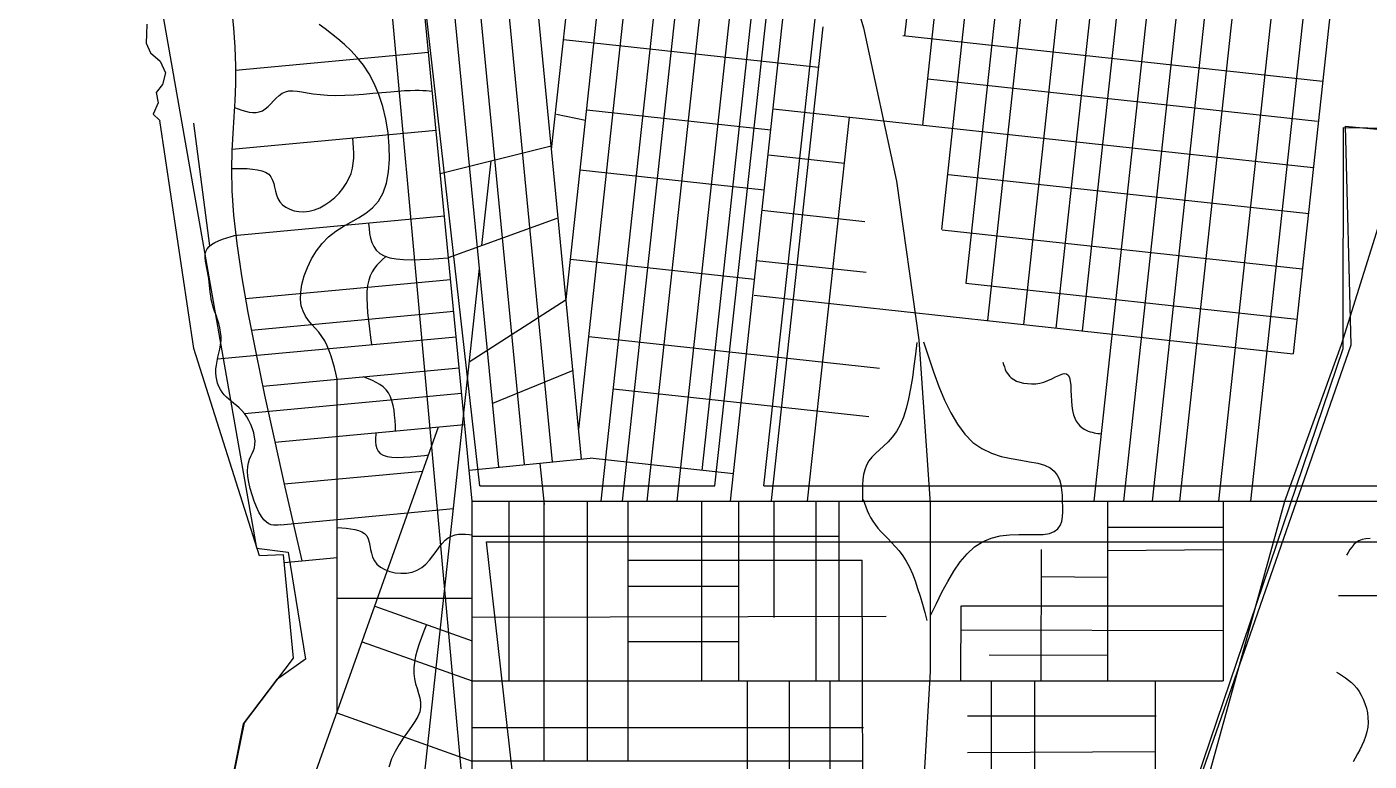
# Model space of a CAD drawing. Extents: x -15732 to 10897, y -24868 to 16165.
# Drawn here: x 3201 to 6236, y -11160 to -9500 of the extents above; entities that cross this region are included whole.
import ezdxf

# ---------------------------------------------------------------- set-up
doc = ezdxf.new("R2010")
doc.units = 0
doc.header["$MEASUREMENT"] = 0
for name, color, linetype in [('COASTLINE', 7, 'CONTINUOUS'), ('HIGHWAY', 7, 'CONTINUOUS'), ('STREETS-SPRAWL', 7, 'CONTINUOUS'), ('STREETS-SPRAWL-12M', 7, 'CONTINUOUS'), ('STREETS-SPRAWL-20M', 7, 'CONTINUOUS'), ('SUBURBS', 7, 'CONTINUOUS')]:
    doc.layers.add(name, color=color, linetype=linetype)

msp = doc.modelspace()

# ---------------------------------------------------------------- linework, layer by layer
at = {"layer": 'COASTLINE', "color": 7, "linetype": 'CONTINUOUS'}
for points in [[(3472.6, -9493.9), (3471.3, -9516.2), (3470.5, -9537), (3480.5, -9558.4), (3502.4, -9577.7), (3514.8, -9603.9), (3507.9, -9630.3), (3493.1, -9648.4), (3498.2, -9672), (3486.7, -9697.4), (3501.2, -9711.2), (3501.9, -9712.1)], [(3683.3, -11509), (3607.3, -11494), (3693, -11073.3), (3804.2, -10926.9), (3781.1, -10693.3), (3726.8, -10695.5), (3578.7, -10226.8), (3502, -9712)]]:
    msp.add_lwpolyline(points, dxfattribs=at)
at = {"layer": 'HIGHWAY', "color": 250, "linetype": 'CONTINUOUS'}
for p, q in [((4995.7, -9167.4), (5092.7, -9502.4)), ((5092.7, -9502.4), (5167.6, -9848.9)), ((5167.6, -9848.9), (5218.3, -10207.1)), ((5213.4, -10213.4), (5210.2, -10240.2)), ((5218.3, -10207.1), (5243.4, -10577.1)), ((5228.5, -10211.7), (5239.8, -10246.2)), ((5210.2, -10240.2), (5206.9, -10266.6)), ((5239.8, -10246.2), (5251.3, -10280)), ((5206.9, -10266.6), (5203.3, -10292.4)), ((5251.3, -10280), (5263.4, -10312.8)), ((5199.2, -10317.2), (5194.6, -10340.7)), ((5203.3, -10292.4), (5199.2, -10317.2)), ((5263.4, -10312.8), (5276.2, -10343.8)), ((5194.6, -10340.7), (5189.2, -10362.4)), ((5276.2, -10343.8), (5290, -10372.5)), ((5189.2, -10362.4), (5182.9, -10382.2)), ((5290, -10372.5), (5305.1, -10398.4)), ((5175.6, -10399.6), (5167.2, -10414.5)), ((5182.9, -10382.2), (5175.6, -10399.6)), ((5305.1, -10398.4), (5321.8, -10420.8)), ((5148.3, -10438.1), (5138.4, -10447.6)), ((5158, -10427.2), (5148.3, -10438.1)), ((5167.2, -10414.5), (5158, -10427.2)), ((5321.8, -10420.8), (5340.2, -10439.2)), ((5340.2, -10439.2), (5360.4, -10453.3)), ((5119.8, -10464.4), (5111.7, -10472.6)), ((5128.8, -10456.2), (5119.8, -10464.4)), ((5138.4, -10447.6), (5128.8, -10456.2)), ((5360.4, -10453.3), (5382, -10463.6)), ((5382, -10463.6), (5404.3, -10470.9)), ((5404.3, -10470.9), (5426.6, -10476)), ((5095.7, -10501), (5093, -10511.9)), ((5099.6, -10490.7), (5095.7, -10501)), ((5104.9, -10481.3), (5099.6, -10490.7)), ((5111.7, -10472.6), (5104.9, -10481.3)), ((5426.6, -10476), (5448.3, -10479.7)), ((5448.3, -10479.7), (5468.5, -10482.9)), ((5468.5, -10482.9), (5486.8, -10486.3)), ((5486.8, -10486.3), (5502.4, -10490.7)), ((5502.4, -10490.7), (5514.7, -10496.7)), ((5514.7, -10496.7), (5524.1, -10504.3)), ((5091.4, -10523.3), (5090.5, -10535.2)), ((5093, -10511.9), (5091.4, -10523.3)), ((5524.1, -10504.3), (5531, -10513.3)), ((5531, -10513.3), (5535.8, -10523.5)), ((5535.8, -10523.5), (5538.9, -10534.5)), ((5090.5, -10535.2), (5090.3, -10547.4)), ((5090.3, -10547.4), (5090.5, -10559.9)), ((5090.5, -10559.9), (5090.9, -10572.5)), ((5538.9, -10534.5), (5540.7, -10546.2)), ((5540.7, -10546.2), (5541.7, -10558.4)), ((5541.7, -10558.4), (5542.2, -10570.8)), ((5092, -10568.6), (5095, -10576.8)), ((5095, -10576.8), (5098, -10584.9)), ((5098, -10584.9), (5101.3, -10593.1)), ((5101.3, -10593.1), (5104.9, -10601.2)), ((5243.4, -10577.1), (5243.7, -10957.4)), ((5543.4, -10584.6), (5542.7, -10572.6)), ((5543.5, -10596.4), (5543.4, -10584.6)), ((5104.9, -10601.2), (5109, -10609.2)), ((5109, -10609.2), (5113.6, -10617.2)), ((5113.6, -10617.2), (5118.9, -10625.1)), ((5537.6, -10627.1), (5541.1, -10617.9)), ((5541.1, -10617.9), (5542.9, -10607.6)), ((5542.9, -10607.6), (5543.5, -10596.4)), ((5118.9, -10625.1), (5125, -10632.9)), ((5125, -10632.9), (5131.9, -10640.7)), ((5131.9, -10640.7), (5139.5, -10648.5)), ((5139.5, -10648.5), (5147.7, -10656.6)), ((5381.5, -10655.7), (5402.2, -10650.8)), ((5402.2, -10650.8), (5423.3, -10648.3)), ((5423.3, -10648.3), (5444.1, -10647.5)), ((5444.1, -10647.5), (5464.2, -10647.6)), ((5464.2, -10647.6), (5482.8, -10647.7)), ((5482.8, -10647.7), (5499.4, -10647.1)), ((5499.4, -10647.1), (5513.3, -10645.1)), ((5513.3, -10645.1), (5524.1, -10641)), ((5524.1, -10641), (5532.1, -10634.9)), ((5532.1, -10634.9), (5537.6, -10627.1)), ((5147.7, -10656.6), (5156.1, -10665.2)), ((5156.1, -10665.2), (5164.7, -10674.4)), ((5164.7, -10674.4), (5173.2, -10684.4)), ((5327, -10691.1), (5343.7, -10675.7)), ((5343.7, -10675.7), (5361.9, -10663.8)), ((5361.9, -10663.8), (5381.5, -10655.7)), ((5173.2, -10684.4), (5181.5, -10695.5)), ((5181.5, -10695.5), (5189.3, -10707.9)), ((5189.3, -10707.9), (5196.6, -10721.5)), ((5297, -10730.5), (5311.5, -10709.6)), ((5311.5, -10709.6), (5327, -10691.1)), ((5196.6, -10721.5), (5203.3, -10736.5)), ((5203.3, -10736.5), (5209.5, -10752.5)), ((5283.4, -10753.4), (5297, -10730.5)), ((5209.5, -10752.5), (5215.3, -10769.3)), ((5215.3, -10769.3), (5220.9, -10786.9)), ((5270.3, -10777.8), (5283.4, -10753.4)), ((5220.9, -10786.9), (5226.1, -10805)), ((5226.1, -10805), (5231.3, -10823.5)), ((5245.2, -10829.2), (5257.7, -10803.2)), ((5257.7, -10803.2), (5270.3, -10777.8)), ((5231.3, -10823.5), (5236.3, -10842.1)), ((5243.7, -10957.4), (5221, -11346.3))]:
    msp.add_line(p, q, dxfattribs=at)
at = {"layer": 'STREETS-SPRAWL', "color": 7, "linetype": 'CONTINUOUS'}
for p, q in [((4196.9, -11325.4), (3715.5, -6049)), ((4757, -10537.5), (5001.6, -8310.9)), ((4225.6, -10537.5), (3991.5, -8475.1)), ((4867.8, -10537.5), (5069.9, -8698.2)), ((4225.6, -10537.5), (4757, -10537.5)), ((4867.8, -10537.5), (6707.9, -10537.5)), ((4240, -10663.8), (6728.2, -10663.8)), ((4300.1, -11193.1), (4240, -10663.8))]:
    msp.add_line(p, q, dxfattribs=at)
at = {"layer": 'STREETS-SPRAWL-12M', "color": 253, "linetype": 'CONTINUOUS'}
for p, q in [((4387.6, -9777.5), (4539.8, -8375.3)), ((4420.5, -10116.3), (4610.6, -8365.4)), ((4455.5, -10477), (4254.7, -8407.7)), ((4267.9, -10495.2), (4067, -8425.2)), ((4448.9, -10409.4), (4647.8, -8578.1)), ((5477.1, -8668.2), (5323.9, -10079.1)), ((5535, -8674.4), (5373.3, -10163.9)), ((4499.9, -10572.2), (4703.7, -8694.9)), ((5616.3, -8683.3), (5454.6, -10172.7)), ((5689.6, -8691.2), (5527.9, -10180.7)), ((5749.3, -8697.7), (5587.6, -10187.2)), ((5816.5, -8705), (5613.8, -10572.2)), ((5883, -8712.2), (5681.1, -10572.2)), ((5946.3, -8719.1), (5745.2, -10572.2)), ((6007.8, -8725.8), (5807.3, -10572.2)), ((6094.6, -8735.2), (5895.2, -10572.2)), ((6166.2, -8743), (5967.7, -10572.2)), ((6226.1, -8749.5), (6064.4, -10238.9)), ((5259.3, -8842.1), (5185.7, -9520.1)), ((5320.8, -8849), (5226, -9721.9)), ((5390.3, -8840), (5268.9, -9958.4)), ((4548.1, -10572.2), (4728.9, -8906.9)), ((4603.5, -10572.2), (4783.3, -8915.9)), ((4671.5, -10572.2), (4831.9, -9094.2)), ((4727.9, -10502.6), (4880.3, -9099.5)), ((4326.2, -10489.5), (4220.6, -9401)), ((4389.7, -10483.3), (4288.8, -9438)), ((3663.5, -9458.1), (3667.9, -9502.3)), ((3875.7, -9504.8), (3862.3, -9494.6)), ((5000.6, -9500), (4884.3, -10570.8)), ((3667.9, -9502.3), (3671, -9546.1)), ((3889.9, -9515.5), (3875.7, -9504.8)), ((3904.5, -9527.1), (3889.9, -9515.5)), ((3919.2, -9539.7), (3904.5, -9527.1)), ((4414.7, -9528.3), (4990.8, -9590.8)), ((5182.1, -9519.7), (6131.1, -9622.7)), ((3671, -9546.1), (3672.7, -9588.6)), ((3672.8, -9597.8), (4109.2, -9557.3)), ((3933.9, -9553.6), (3919.2, -9539.7)), ((3948.2, -9569.2), (3933.9, -9553.6)), ((3672.7, -9588.6), (3672.8, -9629)), ((3961.9, -9586.6), (3948.2, -9569.2)), ((3974.8, -9606.1), (3961.9, -9586.6)), ((3986.6, -9628), (3974.8, -9606.1)), ((5238.6, -9617.7), (6119.3, -9713.3)), ((3672.8, -9629), (3671.4, -9667)), ((3771.3, -9655), (3778.1, -9650.1)), ((3778.1, -9650.1), (3785.5, -9646.6)), ((3785.5, -9646.6), (3793.5, -9644.8)), ((3793.5, -9644.8), (3802.3, -9644.6)), ((3802.3, -9644.6), (3812, -9645.4)), ((3812, -9645.4), (3822.9, -9647.1)), ((3822.9, -9647.1), (3835.1, -9649.2)), ((3835.1, -9649.2), (3848.7, -9651.4)), ((3848.7, -9651.4), (3863.9, -9653.2)), ((3941, -9653.3), (3962.4, -9651.8)), ((3962.4, -9651.8), (3983.5, -9650.1)), ((3983.5, -9650.1), (4003.8, -9648.2)), ((3997, -9652.5), (3986.6, -9628)), ((4003.8, -9648.2), (4022.9, -9646.5)), ((4022.9, -9646.5), (4040, -9645.1)), ((4040, -9645.1), (4054.9, -9644.1)), ((4054.9, -9644.1), (4067.7, -9643.5)), ((4067.7, -9643.5), (4078.7, -9643.2)), ((4078.7, -9643.2), (4088.2, -9643.3)), ((4088.2, -9643.3), (4096.4, -9643.6)), ((4096.4, -9643.6), (4103.8, -9644)), ((4103.8, -9644), (4110.6, -9644.6)), ((4110.6, -9644.6), (4117.1, -9645.3)), ((3671.4, -9667), (3669.1, -9703.6)), ((3670.7, -9682.1), (3679.1, -9685.2)), ((3740, -9685.4), (3746.3, -9680)), ((3746.3, -9680), (3752.5, -9673.8)), ((3752.5, -9673.8), (3758.6, -9667.3)), ((3758.6, -9667.3), (3764.8, -9660.9)), ((3764.8, -9660.9), (3771.3, -9655)), ((3863.9, -9653.2), (3880.9, -9654.5)), ((3880.9, -9654.5), (3899.8, -9654.9)), ((3899.8, -9654.9), (3920, -9654.4)), ((3920, -9654.4), (3941, -9653.3)), ((4005.8, -9679.7), (3997, -9652.5)), ((4012.8, -9708.9), (4005.8, -9679.7)), ((3669.1, -9703.6), (3666.5, -9740.7)), ((3679.1, -9685.2), (3687.4, -9688.1)), ((3687.4, -9688.1), (3695.7, -9690.6)), ((3695.7, -9690.6), (3703.7, -9692.5)), ((3703.7, -9692.5), (3711.6, -9693.5)), ((3711.6, -9693.5), (3719.2, -9693.5)), ((3719.2, -9693.5), (3726.5, -9692.3)), ((3726.5, -9692.3), (3733.5, -9689.6)), ((3733.5, -9689.6), (3740, -9685.4)), ((4017.8, -9739.2), (4012.8, -9708.9)), ((4398.4, -9697.3), (4464.5, -9710.6)), ((4467, -9687.6), (4883.1, -9732.8)), ((4888.4, -9685.2), (6110, -9817.9)), ((5060.1, -9703.9), (4965.8, -10572.2)), ((3614.6, -9994.9), (3578.4, -9717.5)), ((3666.5, -9740.7), (3664.5, -9779.8)), ((3664.6, -9776.6), (4126.4, -9733.7)), ((4020.6, -9769.6), (4017.8, -9739.2)), ((3938.9, -9762.1), (3937.8, -9750.6)), ((3939.8, -9773.6), (3938.9, -9762.1)), ((3940.3, -9785.2), (3939.8, -9773.6)), ((4021.1, -9799.4), (4020.6, -9769.6)), ((4135.9, -9831.8), (4386.2, -9768.7)), ((3664.5, -9779.8), (3663.6, -9822.6)), ((3939.2, -9808.2), (3940.1, -9796.7)), ((3940.1, -9796.7), (3940.3, -9785.2)), ((4019, -9827.6), (4021.1, -9799.4)), ((4230, -9994), (4250.7, -9802.8)), ((4878.2, -9789.3), (5050.2, -9807.9)), ((3663.6, -9820.1), (3672.8, -9820)), ((3663.6, -9822.6), (3664.7, -9870.7)), ((3672.8, -9820), (3686.1, -9820.1)), ((3686.1, -9820.1), (3699, -9820.4)), ((3699, -9820.4), (3711.1, -9821.3)), ((3711.1, -9821.3), (3722.3, -9822.8)), ((3722.3, -9822.8), (3732.3, -9825.2)), ((3732.3, -9825.2), (3740.9, -9828.7)), ((3740.9, -9828.7), (3747.8, -9833.3)), ((3747.8, -9833.3), (3752.8, -9839.3)), ((3929.4, -9842.7), (3934.1, -9831.2)), ((3934.1, -9831.2), (3937.2, -9819.7)), ((3937.2, -9819.7), (3939.2, -9808.2)), ((4014.3, -9853.2), (4019, -9827.6)), ((4452.3, -9823.1), (4868.3, -9868.3)), ((5285.1, -9833.4), (6099.8, -9921.9)), ((3752.8, -9839.3), (3756.4, -9846.3)), ((3756.4, -9846.3), (3759.1, -9854.1)), ((3759.1, -9854.1), (3761.1, -9862.5)), ((3761.1, -9862.5), (3763.1, -9871.1)), ((3915.7, -9865.2), (3923.3, -9854.1)), ((3923.3, -9854.1), (3929.4, -9842.7)), ((4006.6, -9875.5), (4014.3, -9853.2)), ((3664.7, -9870.7), (3668.4, -9925.8)), ((3763.1, -9871.1), (3765.4, -9879.6)), ((3765.4, -9879.6), (3768.6, -9887.8)), ((3768.6, -9887.8), (3773, -9895.4)), ((3874.9, -9902.6), (3886.3, -9894.8)), ((3886.3, -9894.8), (3897, -9885.8)), ((3897, -9885.8), (3906.8, -9875.9)), ((3906.8, -9875.9), (3915.7, -9865.2)), ((3982.7, -9908.7), (3995.9, -9893.8)), ((3995.9, -9893.8), (4006.6, -9875.5)), ((3773, -9895.4), (3779, -9902.1)), ((3779, -9902.1), (3786.6, -9907.8)), ((3786.6, -9907.8), (3795.4, -9912.4)), ((3795.4, -9912.4), (3805.3, -9915.7)), ((3805.3, -9915.7), (3816, -9917.6)), ((3816, -9917.6), (3827.4, -9918)), ((3827.4, -9918), (3839.2, -9916.8)), ((3839.2, -9916.8), (3851.2, -9913.8)), ((3851.2, -9913.8), (3863.2, -9909.1)), ((3863.2, -9909.1), (3874.9, -9902.6)), ((3951.1, -9931.6), (3967.6, -9921)), ((3967.6, -9921), (3982.7, -9908.7)), ((4863.3, -9914.4), (5096, -9939.6)), ((3668.4, -9925.8), (3675.5, -9989.6)), ((3669.3, -9971.6), (4145.2, -9927.4)), ((3899.4, -9962), (3916.5, -9951.3)), ((3916.5, -9951.3), (3933.9, -9941.5)), ((3933.9, -9941.5), (3951.1, -9931.6)), ((3973.6, -9944.4), (3974.7, -9955.7)), ((3974.7, -9955.7), (3976, -9966.8)), ((4154.6, -10021.2), (4400.1, -9932.4)), ((3626, -9987.3), (3634.2, -9983.4)), ((3634.2, -9983.4), (3643.2, -9979.9)), ((3643.2, -9979.9), (3652.9, -9976.6)), ((3652.9, -9976.6), (3663, -9973.5)), ((3663, -9973.5), (3673.3, -9970.5)), ((3868.8, -9989.4), (3883.4, -9974.5)), ((3883.4, -9974.5), (3899.4, -9962)), ((3976, -9966.8), (3978.1, -9977.4)), ((3978.1, -9977.4), (3981, -9987.5)), ((5270.7, -9958.6), (6084.9, -10047)), ((3604.1, -10021.9), (3604.3, -10014.8)), ((3604.3, -10014.8), (3605.7, -10008.1)), ((3605.7, -10008.1), (3608.5, -10001.9)), ((3608.5, -10001.9), (3612.9, -9996.5)), ((3612.9, -9996.5), (3618.8, -9991.7)), ((3618.8, -9991.7), (3626, -9987.3)), ((3675.5, -9989.6), (3686.5, -10063.1)), ((3844.7, -10024.6), (3855.8, -10006.3)), ((3855.8, -10006.3), (3868.8, -9989.4)), ((3981, -9987.5), (3985.3, -9996.8)), ((3985.3, -9996.8), (3991.1, -10005)), ((3991.1, -10005), (3998.9, -10012.1)), ((3998.9, -10012.1), (4008.9, -10017.7)), ((3604.8, -10029.5), (3604.1, -10021.9)), ((3606.1, -10037.3), (3604.8, -10029.5)), ((3607.7, -10045.3), (3606.1, -10037.3)), ((3609.5, -10053.3), (3607.7, -10045.3)), ((3828.1, -10063.1), (3835.4, -10043.8)), ((3835.4, -10043.8), (3844.7, -10024.6)), ((3987, -10045.6), (3981.8, -10053.5)), ((3992.6, -10038.4), (3987, -10045.6)), ((3998.8, -10031.9), (3992.6, -10038.4)), ((4005.2, -10025.8), (3998.8, -10031.9)), ((4011.8, -10019.9), (4005.2, -10025.8)), ((4008.9, -10017.7), (4021.4, -10021.8)), ((4021.4, -10021.8), (4036.1, -10024.5)), ((4036.1, -10024.5), (4052.7, -10026)), ((4052.7, -10026), (4070.9, -10026.4)), ((4070.9, -10026.4), (4090.4, -10026.1)), ((4083.2, -11345.8), (4224.3, -10046.2)), ((4090.4, -10026.1), (4110.9, -10025.2)), ((4110.9, -10025.2), (4132, -10023.8)), ((4132, -10023.8), (4153.4, -10022.3)), ((4430.4, -10025), (4846.4, -10070.2)), ((4851, -10027.8), (5098.8, -10054.7)), ((3611.1, -10061.2), (3609.5, -10053.3)), ((3612.3, -10069.1), (3611.1, -10061.2)), ((3613.2, -10076.8), (3612.3, -10069.1)), ((3614, -10084.5), (3613.2, -10076.8)), ((3686.5, -10063.1), (3701, -10145.6)), ((3695.2, -10113.9), (4159.1, -10070.8)), ((3823, -10082), (3828.1, -10063.1)), ((3973.9, -10072.9), (3971.5, -10084.6)), ((3977.5, -10062.6), (3973.9, -10072.9)), ((3981.8, -10053.5), (3977.5, -10062.6)), ((3614.7, -10092.2), (3614, -10084.5)), ((3615.5, -10100), (3614.7, -10092.2)), ((3616.6, -10108), (3615.5, -10100)), ((3819.7, -10116.2), (3820.2, -10099.9)), ((3820.2, -10099.9), (3823, -10082)), ((3970.1, -10098), (3969.7, -10112.9)), ((3971.5, -10084.6), (3970.1, -10098)), ((4845.7, -10106.6), (6064.4, -10238.9)), ((5324.4, -10079.2), (6072.6, -10160.4)), ((3618.1, -10116.1), (3616.6, -10108)), ((3620.1, -10124.6), (3618.1, -10116.1)), ((3622.6, -10133.3), (3620.1, -10124.6)), ((3625.6, -10142.4), (3622.6, -10133.3)), ((3821.5, -10130.4), (3819.7, -10116.2)), ((3825.5, -10142.7), (3821.5, -10130.4)), ((3969.7, -10112.9), (3970.3, -10129)), ((3970.3, -10129), (3971.5, -10146.1)), ((4201.4, -10257.1), (4420.5, -10116.3)), ((3628.8, -10151.7), (3625.6, -10142.4)), ((3632, -10161.1), (3628.8, -10151.7)), ((3634.9, -10170.7), (3632, -10161.1)), ((3701, -10145.6), (3718.6, -10235.9)), ((3708.5, -10185.4), (4166.1, -10142.9)), ((3831.1, -10153.6), (3825.5, -10142.7)), ((3837.8, -10163.5), (3831.1, -10153.6)), ((3845.3, -10172.6), (3837.8, -10163.5)), ((3971.5, -10146.1), (3973.4, -10164.1)), ((3973.4, -10164.1), (3975.6, -10182.7)), ((3637.4, -10180.4), (3634.9, -10170.7)), ((3639.2, -10190.1), (3637.4, -10180.4)), ((3640.1, -10199.8), (3639.2, -10190.1)), ((3853.2, -10181.4), (3845.3, -10172.6)), ((3861, -10190.4), (3853.2, -10181.4)), ((3868.2, -10199.8), (3861, -10190.4)), ((3975.6, -10182.7), (3978.2, -10201.8)), ((3632.2, -10250.4), (4171.7, -10200.3)), ((3635.3, -10237.5), (3637.3, -10228.2)), ((3637.3, -10228.2), (3639, -10218.8)), ((3639, -10218.8), (3640, -10209.3)), ((3640, -10209.3), (3640.1, -10199.8)), ((3874.6, -10210), (3868.2, -10199.8)), ((3880.1, -10220.9), (3874.6, -10210)), ((3884.9, -10232.5), (3880.1, -10220.9)), ((3978.2, -10201.8), (3980.5, -10218.1)), ((4471.7, -10200), (5129.1, -10271.4)), ((3629.5, -10264.5), (3631.1, -10255.7)), ((3631.1, -10255.7), (3633.1, -10246.6)), ((3633.1, -10246.6), (3635.3, -10237.5)), ((3718.6, -10235.9), (3738.7, -10332.6)), ((3889.2, -10244.6), (3884.9, -10232.5)), ((3892.9, -10257.1), (3889.2, -10244.6)), ((3896.3, -10270), (3892.9, -10257.1)), ((5407.8, -10257.6), (5409.5, -10263.3)), ((3628.2, -10281.7), (3628.4, -10273.2)), ((3628.8, -10290), (3628.2, -10281.7)), ((3628.4, -10273.2), (3629.5, -10264.5)), ((3734.3, -10311.9), (4178.5, -10270.6)), ((3899.5, -10283.1), (3896.3, -10270)), ((3902.5, -10296.3), (3899.5, -10283.1)), ((4436.1, -10276.7), (4253.9, -10351.1)), ((5409.5, -10263.3), (5411.3, -10268.8)), ((5411.3, -10268.8), (5413.3, -10274.3)), ((5413.3, -10274.3), (5415.8, -10279.5)), ((5415.8, -10279.5), (5418.9, -10284.5)), ((5418.9, -10284.5), (5422.6, -10289.2)), ((5422.6, -10289.2), (5427.1, -10293.5)), ((5526.7, -10291.4), (5534.2, -10287.8)), ((5534.2, -10287.8), (5541, -10285)), ((5541, -10285), (5546.9, -10283.6)), ((5546.9, -10283.6), (5551.8, -10284.1)), ((5551.8, -10284.1), (5555.6, -10287.1)), ((5555.6, -10287.1), (5558.4, -10292.7)), ((3630.2, -10298), (3628.8, -10290)), ((3632.3, -10305.6), (3630.2, -10298)), ((3635, -10312.9), (3632.3, -10305.6)), ((3638.5, -10319.7), (3635, -10312.9)), ((3642.5, -10326), (3638.5, -10319.7)), ((3902.5, -11050.8), (3902.5, -10296.3)), ((3963.8, -10291.8), (3961.2, -10290.9)), ((3973.2, -10295.4), (3963.8, -10291.8)), ((3982.3, -10299.3), (3973.2, -10295.4)), ((3991, -10303.5), (3982.3, -10299.3)), ((3999.1, -10308.4), (3991, -10303.5)), ((4006.5, -10313.9), (3999.1, -10308.4)), ((4013.1, -10320.2), (4006.5, -10313.9)), ((4527.5, -10318.4), (5105.1, -10381.1)), ((5427.1, -10293.5), (5432.6, -10297.3)), ((5432.6, -10297.3), (5439.1, -10300.5)), ((5439.1, -10300.5), (5446.6, -10303.2)), ((5446.6, -10303.2), (5454.8, -10305.3)), ((5454.8, -10305.3), (5463.6, -10306.5)), ((5463.6, -10306.5), (5472.8, -10307)), ((5472.8, -10307), (5482.2, -10306.6)), ((5482.2, -10306.6), (5491.6, -10305.2)), ((5491.6, -10305.2), (5500.9, -10302.9)), ((5500.9, -10302.9), (5510, -10299.5)), ((5510, -10299.5), (5518.6, -10295.5)), ((5518.6, -10295.5), (5526.7, -10291.4)), ((5558.4, -10292.7), (5560.2, -10300.7)), ((5560.2, -10300.7), (5561.3, -10310.5)), ((5561.3, -10310.5), (5562, -10321.6)), ((3647, -10331.8), (3642.5, -10326)), ((3652.1, -10337), (3647, -10331.8)), ((3657.5, -10341.8), (3652.1, -10337)), ((3663.3, -10346.4), (3657.5, -10341.8)), ((3669.2, -10351), (3663.3, -10346.4)), ((3692.9, -10373.7), (4184.1, -10328.1)), ((3738.7, -10332.6), (3760.8, -10434.4)), ((4018.7, -10327.6), (4013.1, -10320.2)), ((4023.1, -10336), (4018.7, -10327.6)), ((4026.6, -10345.3), (4023.1, -10336)), ((4029.3, -10355.6), (4026.6, -10345.3)), ((5562, -10321.6), (5562.5, -10333.3)), ((5562.5, -10333.3), (5563, -10345.3)), ((5563, -10345.3), (5563.9, -10356.9)), ((3675.2, -10355.8), (3669.2, -10351)), ((3681.2, -10361.1), (3675.2, -10355.8)), ((3687.1, -10367), (3681.2, -10361.1)), ((3692.8, -10373.8), (3687.1, -10367)), ((3698.1, -10381.5), (3692.8, -10373.8)), ((4031.2, -10366.5), (4029.3, -10355.6)), ((4032.6, -10377.9), (4031.2, -10366.5)), ((4033.5, -10389.8), (4032.6, -10377.9)), ((5563.9, -10356.9), (5565.4, -10367.5)), ((5565.4, -10367.5), (5567.6, -10376.9)), ((5567.6, -10376.9), (5570.5, -10384.8)), ((3703, -10390), (3698.1, -10381.5)), ((3707.4, -10399.1), (3703, -10390)), ((3711, -10408.5), (3707.4, -10399.1)), ((3713.9, -10417.9), (3711, -10408.5)), ((3761.8, -10438.7), (4190.9, -10398.8)), ((4034.2, -10402), (4033.5, -10389.8)), ((4034.7, -10414.3), (4034.2, -10402)), ((5570.5, -10384.8), (5574, -10391.6)), ((5574, -10391.6), (5578, -10397.3)), ((5578, -10397.3), (5582.3, -10402)), ((5582.3, -10402), (5586.9, -10405.9)), ((5586.9, -10405.9), (5591.6, -10409)), ((5591.6, -10409), (5596.3, -10411.6)), ((3715.9, -10427.2), (3713.9, -10417.9)), ((3716.9, -10436), (3715.9, -10427.2)), ((3716.7, -10444), (3716.9, -10436)), ((3760.8, -10434.4), (3784.5, -10540.1)), ((3989.7, -10429.6), (3989.5, -10438)), ((3989.5, -10438), (3990.2, -10445.8)), ((3990.4, -10420.9), (3989.7, -10429.6)), ((3990.8, -10417.4), (3990.4, -10420.9)), ((5596.3, -10411.6), (5600.9, -10413.6)), ((5600.9, -10413.6), (5605.4, -10415.2)), ((5605.4, -10415.2), (5609.8, -10416.5)), ((5609.8, -10416.5), (5614.1, -10417.5)), ((5614.1, -10417.5), (5618.4, -10418.2)), ((5618.4, -10418.2), (5622.6, -10418.8)), ((5622.6, -10418.8), (5626.8, -10419.2)), ((5626.8, -10419.2), (5631, -10419.6)), ((3704.5, -10477.5), (3707.4, -10470.6)), ((3707.4, -10470.6), (3710.4, -10464.2)), ((3710.4, -10464.2), (3713.2, -10457.8)), ((3713.2, -10457.8), (3715.4, -10451.2)), ((3715.4, -10451.2), (3716.7, -10444)), ((3990.2, -10445.8), (3992, -10452.9)), ((3992, -10452.9), (3995.2, -10459.2)), ((3995.2, -10459.2), (4000, -10464.5)), ((4000, -10464.5), (4006.7, -10468.5)), ((4006.7, -10468.5), (4015.6, -10471.3)), ((4015.6, -10471.3), (4026.4, -10472.8)), ((4067.7, -10472), (4083.5, -10470.4)), ((4083.5, -10470.4), (4099.8, -10468.6)), ((4099.8, -10468.6), (4109.1, -10467.4)), ((3699.8, -10504.2), (3700.4, -10493.9)), ((3700.4, -10493.9), (3702, -10485.1)), ((3702, -10485.1), (3704.5, -10477.5)), ((4026.4, -10472.8), (4038.9, -10473.3)), ((4038.9, -10473.3), (4052.7, -10473)), ((4052.7, -10473), (4067.7, -10472)), ((4200.9, -10501.7), (4474.6, -10475.1)), ((4361.2, -10486.9), (4370.9, -10579.7)), ((4798.6, -10510.3), (4474.6, -10475.1)), ((3700.7, -10516.2), (3699.8, -10504.2)), ((3702.9, -10529.4), (3700.7, -10516.2)), ((3706.1, -10543.5), (3702.9, -10529.4)), ((3782.9, -10533.3), (4096, -10504.2)), ((3710.2, -10557.8), (3706.1, -10543.5)), ((3715, -10571.8), (3710.2, -10557.8)), ((3784.5, -10540.1), (3809.2, -10648.3)), ((3720.2, -10585), (3715, -10571.8)), ((3725.8, -10596.8), (3720.2, -10585)), ((3774.3, -10625.3), (4165.4, -10589)), ((4291.2, -10572.2), (4291.2, -10978.9)), ((4369.6, -10572.2), (4369.6, -11159.6)), ((4467.6, -10572.2), (4467.6, -11159.6)), ((4559.9, -10572.2), (4559.9, -11159.6)), ((4726.3, -10572.2), (4726.3, -10977.9)), ((4810.2, -10572.2), (4810.2, -10977.9)), ((4889.8, -10572.2), (4889.8, -10835.1)), ((4985, -10572.2), (4985, -10977.9)), ((5037, -10572.2), (5037, -10977.9)), ((6045.1, -10572.9), (5151.9, -13788.8)), ((5644.7, -10572.2), (5644.7, -10978.5)), ((5906.1, -10572.2), (5906.1, -10977.9)), ((3731.5, -10606.7), (3725.8, -10596.8)), ((3737.1, -10614.3), (3731.5, -10606.7)), ((3742.6, -10619.9), (3737.1, -10614.3)), ((3748, -10623.5), (3742.6, -10619.9)), ((3753.3, -10625.7), (3748, -10623.5)), ((3758.6, -10626.7), (3753.3, -10625.7)), ((3763.9, -10626.7), (3758.6, -10626.7)), ((3769.1, -10626.2), (3763.9, -10626.7)), ((3774.3, -10625.3), (3769.1, -10626.2)), ((3809.2, -10648.3), (3822.7, -10707.2)), ((3902.4, -10631.7), (3912.9, -10632.4)), ((3912.9, -10632.4), (3923.2, -10633.2)), ((3923.2, -10633.2), (3933.1, -10634.4)), ((3933.1, -10634.4), (3942.4, -10636)), ((3942.4, -10636), (3950.9, -10638.3)), ((3950.9, -10638.3), (3958.3, -10641.5)), ((3958.3, -10641.5), (3964.6, -10645.5)), ((3964.6, -10645.5), (3969.5, -10650.7)), ((3969.5, -10650.7), (3972.8, -10657.1)), ((4153.9, -10654.8), (4161.4, -10650.9)), ((4161.4, -10650.9), (4169.1, -10648.3)), ((4169.1, -10648.3), (4177, -10647)), ((4177, -10647), (4185.1, -10646.6)), ((4185.1, -10646.6), (4193.2, -10646.8)), ((4193.2, -10646.8), (4201.5, -10647.5)), ((4201.5, -10647.5), (4207.7, -10648.3)), ((4207.7, -10651), (4311.2, -10651)), ((4311.2, -10651), (4414.7, -10651.1)), ((4414.7, -10651.1), (4518.2, -10651.1)), ((4518.2, -10651.1), (4621.7, -10651.1)), ((4621.7, -10651.1), (4725.1, -10651.1)), ((4725.1, -10651.1), (4828.6, -10651.2)), ((4828.6, -10651.2), (4932.1, -10651.2)), ((4932.1, -10651.2), (5035.6, -10651.2)), ((5644.7, -10630.7), (5906.1, -10630.9)), ((3972.8, -10657.1), (3975.1, -10664.5)), ((3975.1, -10664.5), (3976.7, -10672.7)), ((3976.7, -10672.7), (3978.2, -10681.3)), ((3978.2, -10681.3), (3980.1, -10690)), ((4126.2, -10685.7), (4133.1, -10676.2)), ((4133.1, -10676.2), (4139.9, -10667.6)), ((4139.9, -10667.6), (4146.8, -10660.3)), ((4146.8, -10660.3), (4153.9, -10654.8)), ((5494.2, -10681.4), (5493.7, -10978.5)), ((5644.7, -10684), (5906.1, -10681.6)), ((6192.7, -10681.6), (6188.8, -10687.8)), ((6196.9, -10675.8), (6192.7, -10681.6)), ((6201.6, -10670.4), (6196.9, -10675.8)), ((6207, -10665.7), (6201.6, -10670.4)), ((6213.2, -10661.8), (6207, -10665.7)), ((6220.5, -10658.9), (6213.2, -10661.8)), ((6228.9, -10657.1), (6220.5, -10658.9)), ((6238.7, -10656.5), (6228.9, -10657.1)), ((3782.9, -10711.1), (3902.3, -10699.3)), ((3980.1, -10690), (3982.8, -10698.7)), ((3982.8, -10698.7), (3986.8, -10706.9)), ((3986.8, -10706.9), (3992.6, -10714.5)), ((3992.6, -10714.5), (4000.6, -10721.1)), ((4093.8, -10722.1), (4103, -10714.2)), ((4103, -10714.2), (4111.4, -10705.2)), ((4111.4, -10705.2), (4119, -10695.5)), ((4119, -10695.5), (4126.2, -10685.7)), ((4559.9, -10705.7), (5089.6, -10705.7)), ((5092, -11452.9), (5089.6, -10705.7)), ((6188.8, -10687.8), (6185.2, -10694.1)), ((4000.6, -10721.1), (4010.5, -10726.7)), ((4010.5, -10726.7), (4021.8, -10730.9)), ((4021.8, -10730.9), (4034, -10733.8)), ((4034, -10733.8), (4046.7, -10735.2)), ((4046.7, -10735.2), (4059.5, -10734.8)), ((4059.5, -10734.8), (4071.9, -10732.6)), ((4071.9, -10732.6), (4083.4, -10728.4)), ((4083.4, -10728.4), (4093.8, -10722.1)), ((5494.1, -10742.6), (5646, -10743.8)), ((4559.9, -10764.1), (4810.2, -10764.1)), ((3902.5, -10791.5), (4207.7, -10791.5)), ((6167.1, -10785.4), (6780.5, -10785.4)), ((3987.5, -10809.4), (4207.7, -10887.7)), ((4207.7, -10834.4), (5143.9, -10832.3)), ((5312.8, -10809), (5312.3, -10978.5)), ((5314.2, -10809), (5906.1, -10808.5)), ((4098.7, -10865.7), (4093.2, -10880.2)), ((4104.5, -10851), (4098.7, -10865.7)), ((5313.1, -10863.1), (5906.1, -10864.3)), ((3958.9, -10889.8), (4207.7, -10978.2)), ((4088, -10894.7), (4083.5, -10908.8)), ((4093.2, -10880.2), (4088, -10894.7)), ((4559.9, -10889.5), (4810.2, -10889.5)), ((4079.9, -10922.7), (4077.2, -10936.2)), ((4083.5, -10908.8), (4079.9, -10922.7)), ((5376.8, -10919.7), (5646, -10920.1)), ((4077.2, -10936.2), (4075.8, -10949.2)), ((4075.8, -10949.2), (4075.8, -10961.7)), ((4075.8, -10961.7), (4077.3, -10973.6)), ((4077.3, -10973.6), (4080, -10984.9)), ((4080, -10984.9), (4083.2, -10995.9)), ((4207.7, -10977.9), (5906.1, -10977.9)), ((4829.9, -10977.9), (4829.9, -11248.7)), ((4925.1, -10977.9), (4925.1, -11249.9)), ((5016.4, -10977.9), (5016.4, -11248.7)), ((5381.8, -10977.9), (5381.8, -11206.8)), ((5479.5, -10977.9), (5479.5, -11371.7)), ((5752.3, -10977.9), (5752.3, -11371.7)), ((6162.4, -10958.3), (6169.3, -10962.6)), ((6169.3, -10962.6), (6176.2, -10967)), ((6176.2, -10967), (6183.1, -10971.7)), ((6183.1, -10971.7), (6189.7, -10976.7)), ((6189.7, -10976.7), (6196.1, -10982.1)), ((6196.1, -10982.1), (6202.3, -10988.1)), ((4083.2, -10995.9), (4086.5, -11006.5)), ((4086.5, -11006.5), (4089.3, -11017)), ((4089.3, -11017), (4091, -11027.3)), ((6202.3, -10988.1), (6208.1, -10994.8)), ((6208.1, -10994.8), (6213.5, -11002.3)), ((6213.5, -11002.3), (6218.5, -11010.7)), ((6218.5, -11010.7), (6223, -11019.8)), ((4089.3, -11048.1), (4085, -11058.8)), ((4091.2, -11037.7), (4089.3, -11048.1)), ((4091, -11027.3), (4091.2, -11037.7)), ((6223, -11019.8), (6226.8, -11029.6)), ((6226.8, -11029.6), (6229.9, -11039.8)), ((6229.9, -11039.8), (6232.2, -11050.5)), ((3901.7, -11050.9), (4207.7, -11159.7)), ((4078.5, -11070), (4070.5, -11081.6)), ((4085, -11058.8), (4078.5, -11070)), ((5328, -11057.4), (5754.8, -11057.1)), ((6232.2, -11050.5), (6233.5, -11061.3)), ((6233.8, -11072.2), (6233, -11083.1)), ((6233.5, -11061.3), (6233.8, -11072.2)), ((4052, -11107.5), (4042.5, -11121.9)), ((4061.5, -11094.1), (4052, -11107.5)), ((4070.5, -11081.6), (4061.5, -11094.1)), ((4207.7, -11083.7), (5092.5, -11083.7)), ((6228, -11104.2), (6224.1, -11114.5)), ((6231, -11093.8), (6228, -11104.2)), ((6233, -11083.1), (6231, -11093.8)), ((4033.6, -11137.7), (4025.8, -11154.9)), ((4042.5, -11121.9), (4033.6, -11137.7)), ((5328, -11139.9), (5752.3, -11138.3)), ((6214.8, -11134.2), (6209.8, -11143.6)), ((6219.7, -11124.5), (6214.8, -11134.2)), ((6224.1, -11114.5), (6219.7, -11124.5)), ((4025.8, -11154.9), (4019.5, -11173.7)), ((5092, -11159.6), (4207.7, -11159.6)), ((6204.8, -11152.7), (6200, -11161.5)), ((6209.8, -11143.6), (6204.8, -11152.7))]:
    msp.add_line(p, q, dxfattribs=at)
for points in [[(6045.3, -10572.3), (6173.6, -10218.2), (6327.6, -9727.2), (6909.3, -9727.3)], [(4207.7, -11364.9), (3811.6, -11304.2), (4131.5, -10404.4)]]:
    msp.add_lwpolyline(points, dxfattribs=at)
at = {"layer": 'STREETS-SPRAWL-20M', "color": 252, "linetype": 'CONTINUOUS'}
for p, q in [((4207.7, -10572.2), (3747.9, -5833.9)), ((4791.9, -10572.2), (4939.4, -9213.7)), ((4207.7, -10572.2), (9940.5, -10572.2)), ((4207.7, -24373.8), (4207.7, -10572.2))]:
    msp.add_line(p, q, dxfattribs=at)
at = {"layer": 'SUBURBS', "color": 61, "linetype": 'CONTINUOUS'}
msp.add_lwpolyline([(8646.1, -2630.9), (10897.1, -3705.6), (10897.1, -24373.8), (8203.6, -24373.8), (3490.9, -20275.7), (5621.3, -11867.2), (6195.5, -10219), (6182.4, -9724.5), (6316.7, -9737.6)], close=True, dxfattribs=at)
at = {"layer": 'SUBURBS', "color": 254, "linetype": 'CONTINUOUS'}
for points in [[(5621.3, -11867.2), (6177.8, -10226.7), (6178.2, -9727.8), (6343.5, -9729.6), (8646.1, -2630.9)], [(3624.8, -7794.9), (3528.6, -8084.3), (3500.5, -8440), (3427.5, -8548.6), (3285.7, -8596.4), (3200.9, -8734), (3243, -8986.6), (3306.5, -9041.9), (3383, -9131.5), (3468.6, -9245.2), (3720.3, -10678.2), (3791.5, -10687.6), (3830.8, -10929.1), (3765.3, -10975.9), (3690.4, -11075.2), (3606.1, -11496.5)]]:
    msp.add_lwpolyline(points, dxfattribs=at)

doc.saveas('drawing.dxf')
